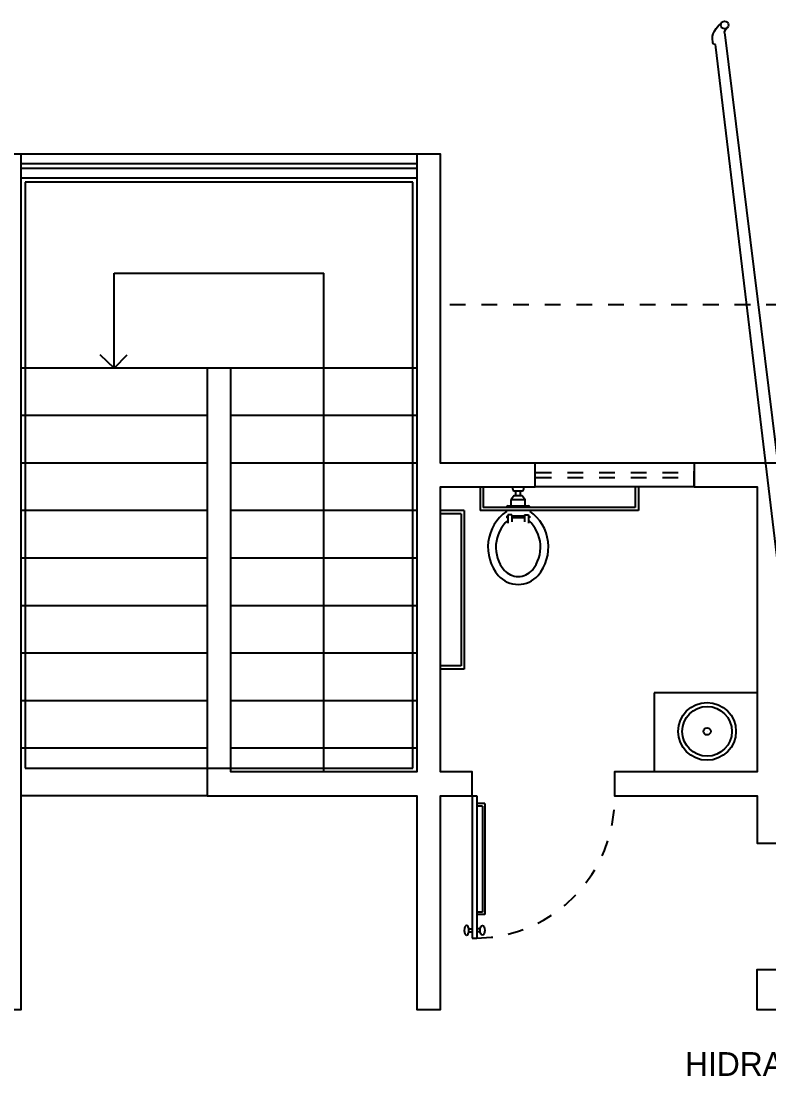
# Model space of a CAD drawing. Header units: millimetres. Extents: x 952 to 2017, y 419 to 1447.
# Drawn here: x 1006.84 to 1011.57, y 434.45 to 441.11 of the extents above; entities that cross this region are included whole.
import ezdxf

# ---------------------------------------------------------------- set-up
doc = ezdxf.new("R2010")
doc.units = ezdxf.units.MM
doc.linetypes.add('ACAD_ISO03W100', pattern=[30, 12, -18])
doc.layers.get('0').update_dxf_attribs({"color": 5})
for name, color, linetype in [('can01', 1, 'Continuous'), ('can02', 2, 'Continuous'), ('Fios', 10, 'Continuous'), ('Janela', 2, 'Continuous'), ('pena 01', 1, 'Continuous'), ('pena01', 1, 'Continuous'), ('pena02', 2, 'Continuous')]:
    doc.layers.add(name, color=color, linetype=linetype)
doc.styles.get("Standard").update_dxf_attribs({"font": 'ERASLGHT.TTF'})

msp = doc.modelspace()

# ---------------------------------------------------------------- linework, layer by layer
at = {"layer": 'can01'}
for p, q in [((1011.2499, 441.0882), (1011.2677, 441.1049)), ((1011.2139, 441.0332), (1011.2215, 441.0493)), ((1011.2215, 441.0493), (1011.2325, 441.0655)), ((1011.2325, 441.0655), (1011.2499, 441.0882)), ((1011.2858, 441.0424), (1011.2931, 441.0619)), ((1011.2884, 441.0268), (1011.2858, 441.0424)), ((1011.2858, 441.0424), (1011.2858, 441.0424)), ((1011.2931, 441.0619), (1011.3024, 441.0719)), ((1011.3024, 441.0719), (1011.3075, 441.077)), ((1011.2097, 441.0028), (1011.2101, 441.0189)), ((1011.2121, 440.9787), (1011.2097, 441.0028)), ((1011.2101, 441.0189), (1011.2139, 441.0332)), ((1011.2147, 440.9664), (1011.2121, 440.9787)), ((1011.2277, 440.9653, -0.0089), (1011.2147, 440.9664)), ((1011.2297, 440.9483), (1011.2277, 440.9653, -0.0089))]:
    msp.add_line(p, q, dxfattribs=at)
at = {"layer": 'can01', "extrusion": (4.44089e-16, 0, -1)}
for p, q in [((1012.0454, 434.9027, 3.2), (1011.2884, 441.0268)), ((1011.9629, 434.842, 3.2), (1011.2297, 440.9483))]:
    msp.add_line(p, q, dxfattribs=at)
at = {"layer": 'can01', "extrusion": (-1, 0, -6.66134e-16)}
for p, q in [((1006.8657, 440.097, 3.2), (1006.8657, 436.397, 3.2)), ((1009.3157, 440.097, 3.2), (1006.8657, 440.097, 3.2)), ((1006.8657, 440.097, 3.2), (1006.8657, 440.097, 5.2)), ((1009.3157, 440.097, 5.2), (1006.8657, 440.097, 5.2)), ((1006.8657, 440.097, 5.2), (1006.8657, 436.397, 5.2)), ((1009.3157, 436.397, 3.2), (1009.3157, 440.097, 3.2)), ((1009.3157, 440.097, 3.2), (1009.3157, 440.097, 5.2)), ((1009.3157, 436.397, 5.2), (1009.3157, 440.097, 5.2)), ((1006.8657, 436.397, 3.2), (1009.3157, 436.397, 3.2)), ((1006.8657, 436.397, 3.2), (1006.8657, 436.397, 5.2)), ((1006.8657, 436.397, 5.2), (1009.3157, 436.397, 5.2)), ((1009.3157, 436.397, 3.2), (1009.3157, 436.397, 5.2))]:
    msp.add_line(p, q, dxfattribs=at)
at = {"layer": 'can01'}
msp.add_circle((1011.2861, 441.0883), 0.0248, dxfattribs=at)
at = {"layer": 'can02'}
for p, q in [((1011.0925, 438.322), (1010.0895, 438.322)), ((1011.0925, 438.172), (1010.0895, 438.172))]:
    msp.add_line(p, q, dxfattribs=at)
for points in [[(1006.8407, 440.272), (1006.6907, 440.272), (1006.6907, 438.322), (1006.092, 438.322), (1006.092, 438.172), (1006.6907, 438.172), (1006.6907, 436.372), (1006.4907, 436.372), (1006.4907, 436.222), (1006.6907, 436.222), (1006.6907, 434.872), (1006.8407, 434.872)], [(1010.0895, 438.322), (1009.4907, 438.322), (1009.4907, 440.272), (1009.3407, 440.272), (1009.3407, 436.372), (1008.1657, 436.372), (1008.1657, 438.922), (1008.0157, 438.922), (1008.0157, 436.222), (1009.3407, 436.222), (1009.3407, 434.872), (1009.4907, 434.872), (1009.4907, 436.222), (1009.6907, 436.222), (1009.6907, 436.372), (1009.4907, 436.372), (1009.4907, 438.172), (1010.0895, 438.172)], [(1016.0949, 438.322), (1015.5991, 438.322), (1015.5991, 439.322), (1015.4491, 439.322), (1015.4491, 438.322), (1014.999, 438.322), (1014.999, 438.172), (1015.4491, 438.172), (1015.4491, 436.372), (1015.4491, 435.022), (1011.6391, 435.022), (1011.6391, 435.122), (1011.4891, 435.122), (1011.4891, 434.872), (1015.5991, 434.872), (1015.5991, 438.172), (1016.0949, 438.172)], [(1012.0457, 438.322), (1011.0925, 438.322), (1011.0925, 438.172), (1011.4907, 438.172), (1011.4907, 436.372), (1010.5907, 436.372), (1010.5907, 436.222), (1011.4907, 436.222), (1011.4907, 435.922), (1011.6391, 435.922), (1011.6391, 438.172), (1012.0457, 438.172)]]:
    msp.add_lwpolyline(points, close=True, dxfattribs=at)
at = {"layer": 'Fios'}
for p, q in [((1009.9467, 438.172), (1010.0167, 438.172)), ((1009.9467, 438.157), (1009.9467, 438.172)), ((1009.9467, 438.172), (1010.0167, 438.172)), ((1010.0167, 438.157), (1010.0167, 438.172)), ((1009.9562, 438.117), (1009.9367, 438.092)), ((1009.9562, 438.117), (1010.0072, 438.117)), ((1009.9567, 438.147), (1010.0067, 438.147)), ((1009.9662, 438.117), (1009.9662, 438.147)), ((1009.9972, 438.117), (1009.9972, 438.147)), ((1010.0072, 438.117), (1010.0267, 438.092)), ((1009.918, 438.052), (1010.0454, 438.052)), ((1009.9367, 438.092), (1010.0267, 438.092)), ((1009.9367, 438.052), (1009.9367, 438.092)), ((1010.0267, 438.052), (1010.0267, 438.092)), ((1009.9067, 438.022), (1009.9067, 438.0172)), ((1009.9103, 437.9868), (1009.9103, 437.9761)), ((1009.9162, 437.9868), (1009.9103, 437.9868)), ((1009.9162, 437.9761), (1009.9103, 437.9761)), ((1009.9412, 437.9957), (1009.9162, 437.9957)), ((1009.9162, 437.9957), (1009.9162, 437.9426)), ((1009.9412, 437.9957), (1009.9412, 437.9517)), ((1010.0215, 437.9868), (1009.9412, 437.9868)), ((1010.0215, 437.9761), (1009.9412, 437.9761)), ((1010.0215, 437.9957), (1010.0466, 437.9957)), ((1010.0215, 437.9957), (1010.0215, 437.9517)), ((1010.0466, 437.9957), (1010.0466, 437.9426)), ((1010.0466, 437.9868), (1010.0525, 437.9868)), ((1010.0466, 437.9761), (1010.0525, 437.9761)), ((1010.0525, 437.9868), (1010.0525, 437.9761)), ((1010.0567, 438.022), (1010.0567, 438.0172)), ((1011.4907, 436.872), (1010.8407, 436.872)), ((1010.8407, 436.872), (1010.8407, 436.372)), ((1011.1749, 436.6284), (1011.1749, 436.6284))]:
    msp.add_line(p, q, dxfattribs=at)
for radius in [0.1825, 0.1571, 0.0228]:
    msp.add_circle((1011.1749, 436.6284), radius, dxfattribs=at)
for centre, radius, start, end in [((1009.9567, 438.157), 0.01, 180, 270), ((1010.0067, 438.157), 0.01, 270, 0), ((1009.918, 438.0407), 0.0113, 90, 180), ((1010.0454, 438.0407), 0.0113, 0, 90), ((1010.0685, 437.7914), 0.2778, 125.61699, 220.02523), ((1009.8949, 437.7914), 0.2778, 319.97477, 54.38301), ((1010.0685, 437.7914), 0.2278, 131.95995, 220.02523), ((1009.8949, 437.7914), 0.2278, 319.97477, 48.25693), ((1009.9817, 437.7261), 0.1195, 221.99608, 318.00392), ((1009.9817, 437.7261), 0.1695, 221.99608, 318.00392)]:
    msp.add_arc(centre, radius, start, end, dxfattribs=at)
at = {"layer": 'Janela'}
for p, q in [((1009.7407, 438.172), (1009.7407, 438.022)), ((1009.7607, 438.172), (1009.7607, 438.042)), ((1010.7207, 438.172), (1010.7207, 438.042)), ((1010.7407, 438.172), (1010.7407, 438.022)), ((1010.7207, 438.042), (1009.7607, 438.042)), ((1009.6407, 438.022), (1009.4907, 438.022)), ((1009.6207, 438.002), (1009.4907, 438.002)), ((1009.6207, 438.002), (1009.6207, 437.042)), ((1009.6407, 438.022), (1009.6407, 437.022)), ((1010.7407, 438.022), (1009.7407, 438.022)), ((1009.6207, 437.042), (1009.4907, 437.042)), ((1009.6407, 437.022), (1009.4907, 437.022)), ((1009.6907, 436.222), (1009.6907, 435.322)), ((1009.6907, 436.222), (1009.7207, 436.222)), ((1009.7207, 436.222), (1009.7207, 435.322)), ((1009.7707, 436.172), (1009.7207, 436.172)), ((1009.7707, 436.172), (1009.7707, 435.472)), ((1009.7557, 436.157), (1009.7207, 436.157)), ((1009.7557, 436.157), (1009.7557, 435.487)), ((1009.7557, 435.487), (1009.7207, 435.487)), ((1009.7707, 435.472), (1009.7207, 435.472)), ((1009.6907, 435.322), (1009.7207, 435.322))]:
    msp.add_line(p, q, dxfattribs=at)
at = {"layer": 'pena 01', "linetype": 'ACAD_ISO03W100', "ltscale": 0.005}
for p, q in [((1015.4491, 439.322), (1009.4907, 439.322)), ((1010.0895, 438.172), (1010.0895, 438.322)), ((1011.0925, 438.172), (1011.0925, 438.322)), ((1010.0925, 438.262), (1011.0925, 438.262)), ((1010.0925, 438.232), (1011.0925, 438.232))]:
    msp.add_line(p, q, dxfattribs=at)
msp.add_arc((1009.7057, 436.207), 0.8851, 270.97102, 0.97102, dxfattribs=at)
at = {"layer": 'pena01'}
for p, q in [((1009.3407, 440.272), (1006.8407, 440.272)), ((1009.3407, 440.122), (1006.8407, 440.122)), ((1008.0157, 438.922), (1006.8407, 438.922)), ((1009.3407, 438.922), (1008.1657, 438.922)), ((1008.0157, 438.622), (1006.8407, 438.622)), ((1009.3407, 438.622), (1008.1657, 438.622)), ((1008.0157, 438.322), (1006.8407, 438.322)), ((1009.3407, 438.322), (1008.1657, 438.322)), ((1008.0157, 438.022), (1006.8407, 438.022)), ((1009.3407, 438.022), (1008.1657, 438.022)), ((1008.0157, 437.722), (1006.8407, 437.722)), ((1009.3407, 437.722), (1008.1657, 437.722)), ((1008.0157, 437.422), (1006.8407, 437.422)), ((1009.3407, 437.422), (1008.1657, 437.422)), ((1008.0157, 437.122), (1006.8407, 437.122)), ((1009.3407, 437.122), (1008.1657, 437.122)), ((1008.0157, 436.822), (1006.8407, 436.822)), ((1009.3407, 436.822), (1008.1657, 436.822)), ((1008.0157, 436.522), (1006.8407, 436.522)), ((1009.3407, 436.522), (1008.1657, 436.522)), ((1008.0157, 436.222), (1006.8407, 436.222))]:
    msp.add_line(p, q, dxfattribs=at)
at = {"layer": 'pena02'}
for p, q in [((1009.3407, 440.212), (1006.8407, 440.212)), ((1009.3407, 440.182), (1006.8407, 440.182)), ((1007.4282, 438.922), (1007.4282, 439.522)), ((1007.4282, 439.522), (1008.7532, 439.522)), ((1008.7532, 436.372), (1008.7532, 439.522)), ((1007.3377, 439.0087), (1007.4282, 438.922)), ((1007.5093, 439.003), (1007.4282, 438.922)), ((1009.6699, 435.382), (1009.6907, 435.382)), ((1009.7416, 435.382), (1009.7207, 435.382)), ((1009.6699, 435.362), (1009.6907, 435.362)), ((1009.7416, 435.362), (1009.7207, 435.362))]:
    msp.add_line(p, q, dxfattribs=at)
at = {"layer": 'pena02', "extrusion": (0, 0, -1)}
msp.add_ellipse((1009.6557, 435.372), major_axis=(0, -0.03), ratio=0.5, dxfattribs=at)
at = {"layer": 'pena02'}
msp.add_ellipse((1009.7557, 435.372), major_axis=(0, -0.03), ratio=0.5, dxfattribs=at)

# ---------------------------------------------------------------- texts
at = {"insert": (1011.0362, 434.603), "char_height": 0.15, "width": 11.620401, "attachment_point": 1}
msp.add_mtext('{\\fEras Demi ITC|b0|i0|c0|p34;HIDRANTE DE PAREDE}', dxfattribs=at)

doc.saveas('drawing.dxf')
